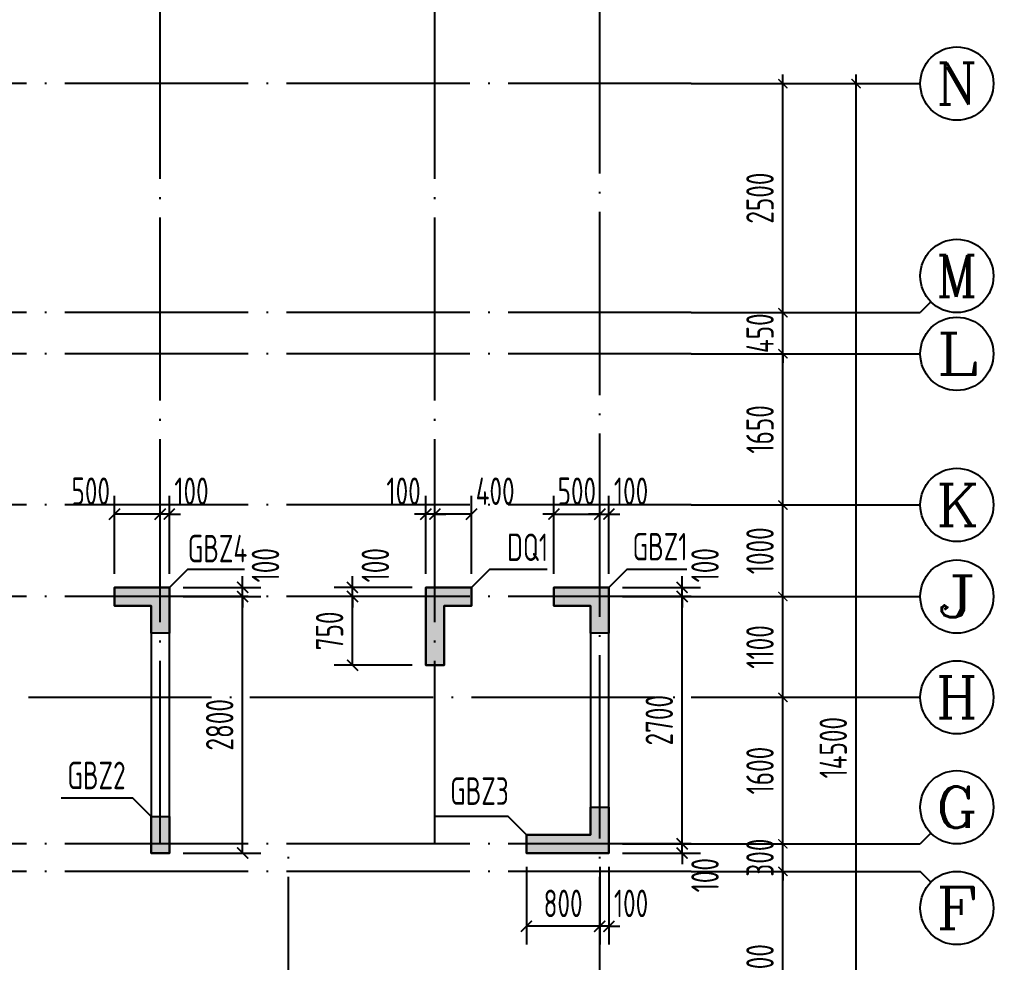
# Model space of a CAD drawing. Extents: x 826826 to 1642106, y -156213 to 399140.
# Drawn here: x 1214460 to 1225096, y 195259 to 205554 of the extents above; entities that cross this region are included whole.
import ezdxf
from ezdxf.enums import TextEntityAlignment as Align

# ---------------------------------------------------------------- set-up
doc = ezdxf.new("R2010")
doc.units = 0
doc.header["$LTSCALE"] = 1000
doc.linetypes.add('DOTE', pattern=[2.42, 2, -0.2, 0.02, -0.2])
doc.layers.get('0').update_dxf_attribs({"linetype": 'CONTINUOUS'})
doc.layers.get('DEFPOINTS').update_dxf_attribs({"linetype": 'CONTINUOUS'})
for name, color, linetype in [('A-AXIS', 1, 'CONTINUOUS'), ('A-DOTE', 10, 'DOTE'), ('AXIS_TEXT', 4, 'CONTINUOUS'), ('S-Q墙实线', 6, 'CONTINUOUS'), ('S-Q墙标注', 3, 'CONTINUOUS'), ('S-X详图填充', 252, 'CONTINUOUS'), ('S-X详图实线', 4, 'CONTINUOUS'), ('S-Y一般标注', 3, 'CONTINUOUS'), ('S-Z柱编号', 6, 'CONTINUOUS')]:
    doc.layers.add(name, color=color, linetype=linetype)
doc.styles.add('_TCH_AXIS', font='COMPLEX', dxfattribs={"bigfont": 'GBCBIG'})
doc.styles.add('COMPLEX', font='COMPLEX')
doc.styles.add('TSSD_DIMENSION', font='Tssdeng.shx', dxfattribs={"width": 0.7, "bigfont": 'tssdchn.shx'})
doc.styles.add('TSSD_REIN', font='tssdeng.shx', dxfattribs={"width": 0.7, "height": 300, "bigfont": 'tssdchn.shx'})
doc.styles.add('结构文字', font='zstxt.shx', dxfattribs={"width": 0.7, "bigfont": 'zshz.shx'})
doc.dimstyles.new('STRUCK', dxfattribs={"dimtxt": 400, "dimasz": 121, "dimexe": 200, "dimexo": 150, "dimgap": 115, "dimtad": 1, "dimdec": 0, "dimdsep": 46, "dimtxsty": '结构文字', "dimblk": 'ARCHTICK', "dimcen": 400, "dimclrd": 3, "dimclre": 3, "dimclrt": 7, "dimadec": 0, "dimazin": 0, "dimtfac": 1, "dimtdec": 0, "dimtix": 1, "dimtmove": 2, "dimatfit": 3, "dimldrblk": '_DIMX', "dimfxl": 0, "dimtolj": 1, "dimtzin": 0, "dimarcsym": 0})
doc.dimstyles.new('TSSD_100_100$0', dxfattribs={"dimtxt": 300, "dimasz": 80, "dimexe": 100, "dimexo": 250, "dimgap": 100, "dimtad": 1, "dimdec": 0, "dimzin": 0, "dimdsep": 46, "dimtxsty": 'TSSD_DIMENSION', "dimblk": 'ARCHTICK', "dimcen": 0, "dimdle": 100, "dimclrd": 3, "dimclre": 3, "dimclrt": 7, "dimadec": 0, "dimazin": 0, "dimtfac": 1, "dimtdec": 0, "dimtix": 1, "dimtmove": 2, "dimatfit": 3, "dimldrblk": 'ARCHTICK', "dimfxl": 0, "dimtolj": 1, "dimtzin": 0, "dimarcsym": 0})

# ---------------------------------------------------------------- blocks, each defined once
blk = doc.blocks.new('_ArchTick')
at = {"color": 0, "linetype": 'ByBlock', "const_width": 0.15}
blk.add_lwpolyline([(-0.5, -0.5), (0.5, 0.5)], dxfattribs=at)
blk = doc.blocks.new('*D879')
at = {"layer": 'DEFPOINTS', "color": 0}
for p in [(54100, 10200), (55100, 10200), (54100, 8100)]:
    blk.add_point(p, dxfattribs=at)
at = {"layer": 'S-Y一般标注', "color": 0, "lineweight": -2}
for p, q in [((55100, 8000), (55100, 10300)), ((54350, 10200), (55200, 10200)), ((54350, 8100), (55200, 8100))]:
    blk.add_line(p, q, dxfattribs=at)
at = {"layer": 'S-Y一般标注', "color": 0, "lineweight": -2, "xscale": 100, "yscale": 100, "zscale": 100}
for p, rotation in [((55100, 10200), 90), ((55100, 8100), 270)]:
    blk.add_blockref('_ArchTick', p, dxfattribs=dict(at, rotation=rotation))
at = {"layer": 'S-Y一般标注', "color": 7, "insert": (54850, 9150), "char_height": 300, "attachment_point": 5, "rotation": 90, "style": 'TSSD_DIMENSION'}
blk.add_mtext('\\A1;2100', dxfattribs=at)
blk = doc.blocks.new('*D880')
at = {"layer": 'DEFPOINTS', "color": 0}
for p in [(54100, 10500), (55100, 10500), (54100, 10200)]:
    blk.add_point(p, dxfattribs=at)
at = {"layer": 'S-Y一般标注', "color": 0, "lineweight": -2}
for p, q in [((55100, 10500), (55100, 10600)), ((54350, 10500), (55200, 10500)), ((55100, 10200), (55100, 10500)), ((54350, 10200), (55200, 10200)), ((55100, 10200), (55100, 10100))]:
    blk.add_line(p, q, dxfattribs=at)
at = {"layer": 'S-Y一般标注', "color": 0, "lineweight": -2, "xscale": 100, "yscale": 100, "zscale": 100}
for p, rotation in [((55100, 10500), 270), ((55100, 10200), 90)]:
    blk.add_blockref('_ArchTick', p, dxfattribs=dict(at, rotation=rotation))
at = {"layer": 'S-Y一般标注', "color": 7, "insert": (54850, 10350), "char_height": 300, "attachment_point": 5, "rotation": 90, "style": 'TSSD_DIMENSION'}
blk.add_mtext('\\A1;300', dxfattribs=at)
blk = doc.blocks.new('*D881')
at = {"layer": 'DEFPOINTS', "color": 0}
for p in [(54100, 12100), (55100, 12100), (54100, 10500)]:
    blk.add_point(p, dxfattribs=at)
at = {"layer": 'S-Y一般标注', "color": 0, "lineweight": -2}
for p, q in [((55100, 10400), (55100, 12200)), ((54350, 12100), (55200, 12100)), ((54350, 10500), (55200, 10500))]:
    blk.add_line(p, q, dxfattribs=at)
at = {"layer": 'S-Y一般标注', "color": 0, "lineweight": -2, "xscale": 100, "yscale": 100, "zscale": 100}
for p, rotation in [((55100, 12100), 90), ((55100, 10500), 270)]:
    blk.add_blockref('_ArchTick', p, dxfattribs=dict(at, rotation=rotation))
at = {"layer": 'S-Y一般标注', "color": 7, "insert": (54850, 11300), "char_height": 300, "attachment_point": 5, "rotation": 90, "style": 'TSSD_DIMENSION'}
blk.add_mtext('\\A1;1600', dxfattribs=at)
blk = doc.blocks.new('*D882')
at = {"layer": 'DEFPOINTS', "color": 0}
for p in [(54100, 13200), (55100, 13200), (54100, 12100)]:
    blk.add_point(p, dxfattribs=at)
at = {"layer": 'S-Y一般标注', "color": 0, "lineweight": -2}
for p, q in [((55100, 12000), (55100, 13300)), ((54350, 13200), (55200, 13200)), ((54350, 12100), (55200, 12100))]:
    blk.add_line(p, q, dxfattribs=at)
at = {"layer": 'S-Y一般标注', "color": 0, "lineweight": -2, "xscale": 100, "yscale": 100, "zscale": 100}
for p, rotation in [((55100, 13200), 90), ((55100, 12100), 270)]:
    blk.add_blockref('_ArchTick', p, dxfattribs=dict(at, rotation=rotation))
at = {"layer": 'S-Y一般标注', "color": 7, "insert": (54850, 12650), "char_height": 300, "attachment_point": 5, "rotation": 90, "style": 'TSSD_DIMENSION'}
blk.add_mtext('\\A1;1100', dxfattribs=at)
blk = doc.blocks.new('*D883')
at = {"layer": 'DEFPOINTS', "color": 0}
for p in [(54100, 14200), (55100, 14200), (54100, 13200)]:
    blk.add_point(p, dxfattribs=at)
at = {"layer": 'S-Y一般标注', "color": 0, "lineweight": -2}
for p, q in [((55100, 13100), (55100, 14300)), ((54350, 14200), (55200, 14200)), ((54350, 13200), (55200, 13200))]:
    blk.add_line(p, q, dxfattribs=at)
at = {"layer": 'S-Y一般标注', "color": 0, "lineweight": -2, "xscale": 100, "yscale": 100, "zscale": 100}
for p, rotation in [((55100, 14200), 90), ((55100, 13200), 270)]:
    blk.add_blockref('_ArchTick', p, dxfattribs=dict(at, rotation=rotation))
at = {"layer": 'S-Y一般标注', "color": 7, "insert": (54850, 13700), "char_height": 300, "attachment_point": 5, "rotation": 90, "style": 'TSSD_DIMENSION'}
blk.add_mtext('\\A1;1000', dxfattribs=at)
blk = doc.blocks.new('*D884')
at = {"layer": 'DEFPOINTS', "color": 0}
for p in [(54100, 15850), (55100, 15850), (54100, 14200)]:
    blk.add_point(p, dxfattribs=at)
at = {"layer": 'S-Y一般标注', "color": 0, "lineweight": -2}
for p, q in [((54350, 15850), (55200, 15850)), ((55100, 14100), (55100, 15950)), ((54350, 14200), (55200, 14200))]:
    blk.add_line(p, q, dxfattribs=at)
at = {"layer": 'S-Y一般标注', "color": 0, "lineweight": -2, "xscale": 100, "yscale": 100, "zscale": 100}
for p, rotation in [((55100, 15850), 90), ((55100, 14200), 270)]:
    blk.add_blockref('_ArchTick', p, dxfattribs=dict(at, rotation=rotation))
at = {"layer": 'S-Y一般标注', "color": 7, "insert": (54850, 15025), "char_height": 300, "attachment_point": 5, "rotation": 90, "style": 'TSSD_DIMENSION'}
blk.add_mtext('\\A1;1650', dxfattribs=at)
blk = doc.blocks.new('*D885')
at = {"layer": 'DEFPOINTS', "color": 0}
for p in [(54100, 16300), (55100, 16300), (54100, 15850)]:
    blk.add_point(p, dxfattribs=at)
at = {"layer": 'S-Y一般标注', "color": 0, "lineweight": -2}
for p, q in [((55100, 16300), (55100, 16400)), ((54350, 16300), (55200, 16300)), ((55100, 15850), (55100, 16300)), ((54350, 15850), (55200, 15850)), ((55100, 15850), (55100, 15750))]:
    blk.add_line(p, q, dxfattribs=at)
at = {"layer": 'S-Y一般标注', "color": 0, "lineweight": -2, "xscale": 100, "yscale": 100, "zscale": 100}
for p, rotation in [((55100, 16300), 270), ((55100, 15850), 90)]:
    blk.add_blockref('_ArchTick', p, dxfattribs=dict(at, rotation=rotation))
at = {"layer": 'S-Y一般标注', "color": 7, "insert": (54850, 16075), "char_height": 300, "attachment_point": 5, "rotation": 90, "style": 'TSSD_DIMENSION'}
blk.add_mtext('\\A1;450', dxfattribs=at)
blk = doc.blocks.new('*D886')
at = {"layer": 'DEFPOINTS', "color": 0}
for p in [(54100, 18800), (55100, 18800), (54100, 16300)]:
    blk.add_point(p, dxfattribs=at)
at = {"layer": 'S-Y一般标注', "color": 0, "lineweight": -2}
for p, q in [((55100, 16200), (55100, 18900)), ((54350, 18800), (55200, 18800)), ((54350, 16300), (55200, 16300))]:
    blk.add_line(p, q, dxfattribs=at)
at = {"layer": 'S-Y一般标注', "color": 0, "lineweight": -2, "xscale": 100, "yscale": 100, "zscale": 100}
for p, rotation in [((55100, 18800), 90), ((55100, 16300), 270)]:
    blk.add_blockref('_ArchTick', p, dxfattribs=dict(at, rotation=rotation))
at = {"layer": 'S-Y一般标注', "color": 7, "insert": (54850, 17550), "char_height": 300, "attachment_point": 5, "rotation": 90, "style": 'TSSD_DIMENSION'}
blk.add_mtext('\\A1;2500', dxfattribs=at)
blk = doc.blocks.new('*D887')
at = {"layer": 'DEFPOINTS', "color": 0}
for p in [(54100, 18800), (55900, 18800), (54100, 4300)]:
    blk.add_point(p, dxfattribs=at)
at = {"layer": 'S-Y一般标注', "color": 0, "lineweight": -2}
for p, q in [((55900, 4200), (55900, 18900)), ((54350, 18800), (56000, 18800)), ((54350, 4300), (56000, 4300))]:
    blk.add_line(p, q, dxfattribs=at)
at = {"layer": 'S-Y一般标注', "color": 0, "lineweight": -2, "xscale": 100, "yscale": 100, "zscale": 100}
for p, rotation in [((55900, 18800), 90), ((55900, 4300), 270)]:
    blk.add_blockref('_ArchTick', p, dxfattribs=dict(at, rotation=rotation))
at = {"layer": 'S-Y一般标注', "color": 7, "insert": (55650, 11550), "char_height": 300, "attachment_point": 5, "rotation": 90, "style": 'TSSD_DIMENSION'}
blk.add_mtext('\\A1;14500', dxfattribs=at)
blk = doc.blocks.new('_AXISO')
blk.add_circle((0, 0), 0.5)
at = {"layer": 'AXIS_TEXT', "style": 'COMPLEX', "width": 1.041667}
blk.add_attdef('A', text='', height=0.56, dxfattribs=at).set_placement((-0.25, -0.28), (0.25, -0.28), align=Align.FIT)
blk = doc.blocks.new('*D2552')
at = {"layer": 'DEFPOINTS', "color": 0}
for p in [(1220896, 196554), (1221696, 196554), (1220896, 196454)]:
    blk.add_point(p, dxfattribs=at)
at = {"layer": 'S-Q墙标注', "color": 3, "lineweight": -2}
for p, q in [((1221696, 196554), (1221696, 196675)), ((1221046, 196554), (1221896, 196554)), ((1221696, 196454), (1221696, 196554)), ((1221046, 196454), (1221896, 196454)), ((1221696, 196454), (1221696, 196333))]:
    blk.add_line(p, q, dxfattribs=at)
at = {"layer": 'S-Q墙标注', "color": 3, "lineweight": -2, "xscale": 121, "yscale": 121, "zscale": 121}
for p, rotation in [((1221696, 196554), 270), ((1221696, 196454), 90)]:
    blk.add_blockref('_ArchTick', p, dxfattribs=dict(at, rotation=rotation))
at = {"layer": 'S-Q墙标注', "color": 7, "insert": (1221946, 196212), "char_height": 300, "attachment_point": 5, "rotation": 90, "style": 'TSSD_REIN'}
blk.add_mtext('\\A1;100', dxfattribs=at)
blk = doc.blocks.new('_DIMX')
blk.add_line((-150, 0), (150, 0))
at = {"const_width": 50}
blk.add_lwpolyline([(-70, -70), (70, 70)], dxfattribs=at)
blk = doc.blocks.new('*D2553')
at = {"layer": 'DEFPOINTS', "color": 0}
for p in [(1220896, 199254), (1221696, 199254), (1220896, 196554)]:
    blk.add_point(p, dxfattribs=at)
at = {"layer": 'S-Q墙标注', "color": 3, "lineweight": -2}
for p, q in [((1221046, 199254), (1221896, 199254)), ((1221696, 196554), (1221696, 199254)), ((1221046, 196554), (1221896, 196554))]:
    blk.add_line(p, q, dxfattribs=at)
at = {"layer": 'S-Q墙标注', "color": 3, "lineweight": -2, "xscale": 121, "yscale": 121, "zscale": 121}
for p, rotation in [((1221696, 199254), 90), ((1221696, 196554), 270)]:
    blk.add_blockref('_ArchTick', p, dxfattribs=dict(at, rotation=rotation))
at = {"layer": 'S-Q墙标注', "color": 7, "insert": (1221446, 197904), "char_height": 300, "attachment_point": 5, "rotation": 90, "style": 'TSSD_REIN'}
blk.add_mtext('\\A1;2700', dxfattribs=at)
blk = doc.blocks.new('*D2554')
at = {"layer": 'DEFPOINTS', "color": 0}
for p in [(1220896, 199354), (1221696, 199354), (1220896, 199254)]:
    blk.add_point(p, dxfattribs=at)
at = {"layer": 'S-Q墙标注', "color": 3, "lineweight": -2}
for p, q in [((1221696, 199354), (1221696, 199475)), ((1221046, 199354), (1221896, 199354)), ((1221696, 199254), (1221696, 199354)), ((1221046, 199254), (1221896, 199254)), ((1221696, 199254), (1221696, 199133))]:
    blk.add_line(p, q, dxfattribs=at)
at = {"layer": 'S-Q墙标注', "color": 3, "lineweight": -2, "xscale": 121, "yscale": 121, "zscale": 121}
for p, rotation in [((1221696, 199354), 270), ((1221696, 199254), 90)]:
    blk.add_blockref('_ArchTick', p, dxfattribs=dict(at, rotation=rotation))
at = {"layer": 'S-Q墙标注', "color": 7, "insert": (1221946, 199596), "char_height": 300, "attachment_point": 5, "rotation": 90, "style": 'TSSD_REIN'}
blk.add_mtext('\\A1;100', dxfattribs=at)
blk = doc.blocks.new('*D2555')
at = {"layer": 'DEFPOINTS', "color": 0}
for p in [(1220796, 196454), (1220896, 196454), (1220796, 195654)]:
    blk.add_point(p, dxfattribs=at)
at = {"layer": 'S-Q墙标注', "color": 3, "lineweight": -2}
for p, q in [((1220796, 196304), (1220796, 195454)), ((1220896, 196304), (1220896, 195454)), ((1220796, 195654), (1220675, 195654)), ((1220896, 195654), (1220796, 195654)), ((1220896, 195654), (1221017, 195654))]:
    blk.add_line(p, q, dxfattribs=at)
at = {"layer": 'S-Q墙标注', "color": 3, "lineweight": -2, "xscale": 121, "yscale": 121, "zscale": 121}
blk.add_blockref('_ArchTick', (1220796, 195654), dxfattribs=at)
at = {"layer": 'S-Q墙标注', "color": 3, "lineweight": -2, "xscale": 121, "yscale": 121, "zscale": 121, "rotation": 180}
blk.add_blockref('_ArchTick', (1220896, 195654), dxfattribs=at)
at = {"layer": 'S-Q墙标注', "color": 7, "insert": (1221138, 195904), "char_height": 300, "attachment_point": 5, "style": 'TSSD_REIN'}
blk.add_mtext('\\A1;100', dxfattribs=at)
blk = doc.blocks.new('*D2556')
at = {"layer": 'DEFPOINTS', "color": 0}
for p in [(1219996, 196454), (1220796, 196454), (1219996, 195654)]:
    blk.add_point(p, dxfattribs=at)
at = {"layer": 'S-Q墙标注', "color": 3, "lineweight": -2}
for p, q in [((1219996, 196304), (1219996, 195454)), ((1220796, 196304), (1220796, 195454)), ((1220796, 195654), (1219996, 195654))]:
    blk.add_line(p, q, dxfattribs=at)
at = {"layer": 'S-Q墙标注', "color": 3, "lineweight": -2, "xscale": 121, "yscale": 121, "zscale": 121, "rotation": 180}
blk.add_blockref('_ArchTick', (1219996, 195654), dxfattribs=at)
at = {"layer": 'S-Q墙标注', "color": 3, "lineweight": -2, "xscale": 121, "yscale": 121, "zscale": 121}
blk.add_blockref('_ArchTick', (1220796, 195654), dxfattribs=at)
at = {"layer": 'S-Q墙标注', "color": 7, "insert": (1220396, 195904), "char_height": 300, "attachment_point": 5, "style": 'TSSD_REIN'}
blk.add_mtext('\\A1;800', dxfattribs=at)
blk = doc.blocks.new('*D2557')
at = {"layer": 'DEFPOINTS', "color": 0}
for p in [(1220796, 200154), (1220296, 199354), (1220796, 199354)]:
    blk.add_point(p, dxfattribs=at)
at = {"layer": 'S-Q墙标注', "color": 3, "lineweight": -2}
for p, q in [((1220296, 199504), (1220296, 200354)), ((1220796, 199504), (1220796, 200354)), ((1220296, 200154), (1220175, 200154)), ((1220296, 200154), (1220796, 200154)), ((1220796, 200154), (1220917, 200154))]:
    blk.add_line(p, q, dxfattribs=at)
at = {"layer": 'S-Q墙标注', "color": 3, "lineweight": -2, "xscale": 121, "yscale": 121, "zscale": 121}
blk.add_blockref('_ArchTick', (1220296, 200154), dxfattribs=at)
at = {"layer": 'S-Q墙标注', "color": 3, "lineweight": -2, "xscale": 121, "yscale": 121, "zscale": 121, "rotation": 180}
blk.add_blockref('_ArchTick', (1220796, 200154), dxfattribs=at)
at = {"layer": 'S-Q墙标注', "color": 7, "insert": (1220546, 200404), "char_height": 300, "attachment_point": 5, "style": 'TSSD_REIN'}
blk.add_mtext('\\A1;500', dxfattribs=at)
blk = doc.blocks.new('*D2558')
at = {"layer": 'DEFPOINTS', "color": 0}
for p in [(1220896, 200154), (1220796, 199354), (1220896, 199354)]:
    blk.add_point(p, dxfattribs=at)
at = {"layer": 'S-Q墙标注', "color": 3, "lineweight": -2}
for p, q in [((1220796, 199504), (1220796, 200354)), ((1220896, 199504), (1220896, 200354)), ((1220796, 200154), (1220675, 200154)), ((1220796, 200154), (1220896, 200154)), ((1220896, 200154), (1221017, 200154))]:
    blk.add_line(p, q, dxfattribs=at)
at = {"layer": 'S-Q墙标注', "color": 3, "lineweight": -2, "xscale": 121, "yscale": 121, "zscale": 121}
blk.add_blockref('_ArchTick', (1220796, 200154), dxfattribs=at)
at = {"layer": 'S-Q墙标注', "color": 3, "lineweight": -2, "xscale": 121, "yscale": 121, "zscale": 121, "rotation": 180}
blk.add_blockref('_ArchTick', (1220896, 200154), dxfattribs=at)
at = {"layer": 'S-Q墙标注', "color": 7, "insert": (1221138, 200404), "char_height": 300, "attachment_point": 5, "style": 'TSSD_REIN'}
blk.add_mtext('\\A1;100', dxfattribs=at)
blk = doc.blocks.new('*D2559')
at = {"layer": 'DEFPOINTS', "color": 0}
for p in [(1218096, 199254), (1218896, 199254), (1218896, 198504)]:
    blk.add_point(p, dxfattribs=at)
at = {"layer": 'S-Q墙标注', "color": 3, "lineweight": -2}
for p, q in [((1218746, 199254), (1217896, 199254)), ((1218096, 198504), (1218096, 199254)), ((1218746, 198504), (1217896, 198504))]:
    blk.add_line(p, q, dxfattribs=at)
at = {"layer": 'S-Q墙标注', "color": 3, "lineweight": -2, "xscale": 121, "yscale": 121, "zscale": 121}
for p, rotation in [((1218096, 199254), 90), ((1218096, 198504), 270)]:
    blk.add_blockref('_ArchTick', p, dxfattribs=dict(at, rotation=rotation))
at = {"layer": 'S-Q墙标注', "color": 7, "insert": (1217846, 198879), "char_height": 300, "attachment_point": 5, "rotation": 90, "style": 'TSSD_REIN'}
blk.add_mtext('\\A1;750', dxfattribs=at)
blk = doc.blocks.new('*D2560')
at = {"layer": 'DEFPOINTS', "color": 0}
for p in [(1218096, 199354), (1218896, 199354), (1218896, 199254)]:
    blk.add_point(p, dxfattribs=at)
at = {"layer": 'S-Q墙标注', "color": 3, "lineweight": -2}
for p, q in [((1218096, 199354), (1218096, 199475)), ((1218746, 199354), (1217896, 199354)), ((1218096, 199254), (1218096, 199354)), ((1218746, 199254), (1217896, 199254)), ((1218096, 199254), (1218096, 199133))]:
    blk.add_line(p, q, dxfattribs=at)
at = {"layer": 'S-Q墙标注', "color": 3, "lineweight": -2, "xscale": 121, "yscale": 121, "zscale": 121}
for p, rotation in [((1218096, 199354), 270), ((1218096, 199254), 90)]:
    blk.add_blockref('_ArchTick', p, dxfattribs=dict(at, rotation=rotation))
at = {"layer": 'S-Q墙标注', "color": 7, "insert": (1218346, 199596), "char_height": 300, "attachment_point": 5, "rotation": 90, "style": 'TSSD_REIN'}
blk.add_mtext('\\A1;100', dxfattribs=at)
blk = doc.blocks.new('*D2561')
at = {"layer": 'DEFPOINTS', "color": 0}
for p in [(1218996, 200154), (1218996, 199354), (1219396, 199354)]:
    blk.add_point(p, dxfattribs=at)
at = {"layer": 'S-Q墙标注', "color": 3, "lineweight": -2}
for p, q in [((1218996, 199504), (1218996, 200354)), ((1219396, 199504), (1219396, 200354)), ((1219396, 200154), (1218996, 200154))]:
    blk.add_line(p, q, dxfattribs=at)
at = {"layer": 'S-Q墙标注', "color": 3, "lineweight": -2, "xscale": 121, "yscale": 121, "zscale": 121, "rotation": 180}
blk.add_blockref('_ArchTick', (1218996, 200154), dxfattribs=at)
at = {"layer": 'S-Q墙标注', "color": 3, "lineweight": -2, "xscale": 121, "yscale": 121, "zscale": 121}
blk.add_blockref('_ArchTick', (1219396, 200154), dxfattribs=at)
at = {"layer": 'S-Q墙标注', "color": 7, "insert": (1219654, 200404), "char_height": 300, "attachment_point": 5, "style": 'TSSD_REIN'}
blk.add_mtext('\\A1;400', dxfattribs=at)
blk = doc.blocks.new('*D2562')
at = {"layer": 'DEFPOINTS', "color": 0}
for p in [(1218896, 200154), (1218896, 199354), (1218996, 199354)]:
    blk.add_point(p, dxfattribs=at)
at = {"layer": 'S-Q墙标注', "color": 3, "lineweight": -2}
for p, q in [((1218896, 199504), (1218896, 200354)), ((1218996, 199504), (1218996, 200354)), ((1218896, 200154), (1218775, 200154)), ((1218996, 200154), (1218896, 200154)), ((1218996, 200154), (1219117, 200154))]:
    blk.add_line(p, q, dxfattribs=at)
at = {"layer": 'S-Q墙标注', "color": 3, "lineweight": -2, "xscale": 121, "yscale": 121, "zscale": 121}
blk.add_blockref('_ArchTick', (1218896, 200154), dxfattribs=at)
at = {"layer": 'S-Q墙标注', "color": 3, "lineweight": -2, "xscale": 121, "yscale": 121, "zscale": 121, "rotation": 180}
blk.add_blockref('_ArchTick', (1218996, 200154), dxfattribs=at)
at = {"layer": 'S-Q墙标注', "color": 7, "insert": (1218654, 200404), "char_height": 300, "attachment_point": 5, "style": 'TSSD_REIN'}
blk.add_mtext('\\A1;100', dxfattribs=at)
blk = doc.blocks.new('*D2563')
at = {"layer": 'DEFPOINTS', "color": 0}
for p in [(1216096, 199254), (1216896, 199254), (1216096, 196454)]:
    blk.add_point(p, dxfattribs=at)
at = {"layer": 'S-Q墙标注', "color": 3, "lineweight": -2}
for p, q in [((1216246, 199254), (1217096, 199254)), ((1216896, 196454), (1216896, 199254)), ((1216246, 196454), (1217096, 196454))]:
    blk.add_line(p, q, dxfattribs=at)
at = {"layer": 'S-Q墙标注', "color": 3, "lineweight": -2, "xscale": 121, "yscale": 121, "zscale": 121}
for p, rotation in [((1216896, 199254), 90), ((1216896, 196454), 270)]:
    blk.add_blockref('_ArchTick', p, dxfattribs=dict(at, rotation=rotation))
at = {"layer": 'S-Q墙标注', "color": 7, "insert": (1216646, 197854), "char_height": 300, "attachment_point": 5, "rotation": 90, "style": 'TSSD_REIN'}
blk.add_mtext('\\A1;2800', dxfattribs=at)
blk = doc.blocks.new('*D2564')
at = {"layer": 'DEFPOINTS', "color": 0}
for p in [(1216096, 199354), (1216896, 199354), (1216096, 199254)]:
    blk.add_point(p, dxfattribs=at)
at = {"layer": 'S-Q墙标注', "color": 3, "lineweight": -2}
for p, q in [((1216896, 199354), (1216896, 199475)), ((1216246, 199354), (1217096, 199354)), ((1216896, 199254), (1216896, 199354)), ((1216246, 199254), (1217096, 199254)), ((1216896, 199254), (1216896, 199133))]:
    blk.add_line(p, q, dxfattribs=at)
at = {"layer": 'S-Q墙标注', "color": 3, "lineweight": -2, "xscale": 121, "yscale": 121, "zscale": 121}
for p, rotation in [((1216896, 199354), 270), ((1216896, 199254), 90)]:
    blk.add_blockref('_ArchTick', p, dxfattribs=dict(at, rotation=rotation))
at = {"layer": 'S-Q墙标注', "color": 7, "insert": (1217146, 199596), "char_height": 300, "attachment_point": 5, "rotation": 90, "style": 'TSSD_REIN'}
blk.add_mtext('\\A1;100', dxfattribs=at)
blk = doc.blocks.new('*D2565')
at = {"layer": 'DEFPOINTS', "color": 0}
for p in [(1215996, 200154), (1215996, 199354), (1216096, 199354)]:
    blk.add_point(p, dxfattribs=at)
at = {"layer": 'S-Q墙标注', "color": 3, "lineweight": -2}
for p, q in [((1215996, 199504), (1215996, 200354)), ((1216096, 199504), (1216096, 200354)), ((1215996, 200154), (1215875, 200154)), ((1216096, 200154), (1215996, 200154)), ((1216096, 200154), (1216217, 200154))]:
    blk.add_line(p, q, dxfattribs=at)
at = {"layer": 'S-Q墙标注', "color": 3, "lineweight": -2, "xscale": 121, "yscale": 121, "zscale": 121}
blk.add_blockref('_ArchTick', (1215996, 200154), dxfattribs=at)
at = {"layer": 'S-Q墙标注', "color": 3, "lineweight": -2, "xscale": 121, "yscale": 121, "zscale": 121, "rotation": 180}
blk.add_blockref('_ArchTick', (1216096, 200154), dxfattribs=at)
at = {"layer": 'S-Q墙标注', "color": 7, "insert": (1216338, 200404), "char_height": 300, "attachment_point": 5, "style": 'TSSD_REIN'}
blk.add_mtext('\\A1;100', dxfattribs=at)
blk = doc.blocks.new('*D2566')
at = {"layer": 'DEFPOINTS', "color": 0}
for p in [(1215496, 200154), (1215496, 199354), (1215996, 199354)]:
    blk.add_point(p, dxfattribs=at)
at = {"layer": 'S-Q墙标注', "color": 3, "lineweight": -2}
for p, q in [((1215496, 199504), (1215496, 200354)), ((1215996, 199504), (1215996, 200354)), ((1215996, 200154), (1215496, 200154))]:
    blk.add_line(p, q, dxfattribs=at)
at = {"layer": 'S-Q墙标注', "color": 3, "lineweight": -2, "xscale": 121, "yscale": 121, "zscale": 121, "rotation": 180}
blk.add_blockref('_ArchTick', (1215496, 200154), dxfattribs=at)
at = {"layer": 'S-Q墙标注', "color": 3, "lineweight": -2, "xscale": 121, "yscale": 121, "zscale": 121}
blk.add_blockref('_ArchTick', (1215996, 200154), dxfattribs=at)
at = {"layer": 'S-Q墙标注', "color": 7, "insert": (1215238, 200404), "char_height": 300, "attachment_point": 5, "style": 'TSSD_REIN'}
blk.add_mtext('\\A1;500', dxfattribs=at)
blk = doc.blocks.new('20210801.08533475')
at = {"layer": 'A-AXIS'}
for p, q in [((54100, 18800), (56600, 18800)), ((56717.2, 16417.2), (56600, 16300)), ((54100, 16300), (56600, 16300)), ((54100, 15850), (56600, 15850)), ((54100, 14200), (56600, 14200)), ((54100, 13200), (56600, 13200)), ((54100, 12100), (56600, 12100)), ((56717.2, 10617.2), (56600, 10500)), ((54100, 10500), (56600, 10500)), ((54100, 10200), (56600, 10200)), ((56717.2, 10082.8), (56600, 10200))]:
    blk.add_line(p, q, dxfattribs=at)
at = {"layer": 'A-DOTE'}
for p, q in [((48300, 10500), (48300, 19800)), ((51300, 10500), (51300, 19800)), ((53100, 3300), (53100, 19800)), ((54100, 18800), (3300, 18800)), ((54100, 16300), (3300, 16300)), ((54100, 15850), (3300, 15850)), ((54100, 14200), (3300, 14200)), ((54100, 13200), (3300, 13200)), ((3300, 12100), (54100, 12100)), ((54100, 10500), (3300, 10500)), ((49700, 3300), (49700, 10500)), ((54100, 10200), (3300, 10200))]:
    blk.add_line(p, q, dxfattribs=at)
at = {"layer": 'A-AXIS'}
ref = blk.add_blockref('_AXISO', (57000, 18800), dxfattribs=dict(at, xscale=800, yscale=800, zscale=800))
ref.add_attrib('A', 'N', dxfattribs={"layer": 'AXIS_TEXT', "height": 452.5, "style": '_TCH_AXIS', "width": 1.105263}).set_placement((56773.7, 18573.7), (57226.3, 18573.7), align=Align.FIT)
ref = blk.add_blockref('_AXISO', (57000, 16700), dxfattribs=dict(at, xscale=800, yscale=800, zscale=800))
ref.add_attrib('A', 'M', dxfattribs={"layer": 'AXIS_TEXT', "height": 452.5, "style": '_TCH_AXIS'}).set_placement((56773.7, 16473.7), (57226.3, 16473.7), align=Align.FIT)
ref = blk.add_blockref('_AXISO', (57000, 15850), dxfattribs=dict(at, xscale=800, yscale=800, zscale=800))
ref.add_attrib('A', 'L', dxfattribs={"layer": 'AXIS_TEXT', "height": 452.5, "style": '_TCH_AXIS', "width": 1.4}).set_placement((56773.7, 15623.7), (57226.3, 15623.7), align=Align.FIT)
ref = blk.add_blockref('_AXISO', (57000, 14200), dxfattribs=dict(at, xscale=800, yscale=800, zscale=800))
ref.add_attrib('A', 'K', dxfattribs={"layer": 'AXIS_TEXT', "height": 452.5, "style": '_TCH_AXIS', "width": 1.105263}).set_placement((56773.7, 13973.7), (57226.3, 13973.7), align=Align.FIT)
ref = blk.add_blockref('_AXISO', (57000, 13200), dxfattribs=dict(at, xscale=800, yscale=800, zscale=800))
ref.add_attrib('A', 'J', dxfattribs={"layer": 'AXIS_TEXT', "height": 452.5, "style": '_TCH_AXIS', "width": 1.909091}).set_placement((56773.7, 12973.7), (57226.3, 12973.7), align=Align.FIT)
ref = blk.add_blockref('_AXISO', (57000, 12100), dxfattribs=dict(at, xscale=800, yscale=800, zscale=800))
ref.add_attrib('A', 'H', dxfattribs={"layer": 'AXIS_TEXT', "height": 452.5, "style": '_TCH_AXIS', "width": 1.05}).set_placement((56773.7, 11873.7), (57226.3, 11873.7), align=Align.FIT)
ref = blk.add_blockref('_AXISO', (57000, 10900), dxfattribs=dict(at, xscale=800, yscale=800, zscale=800))
ref.add_attrib('A', 'G', dxfattribs={"layer": 'AXIS_TEXT', "height": 452.5, "style": '_TCH_AXIS', "width": 1.166667}).set_placement((56773.7, 10673.7), (57226.3, 10673.7), align=Align.FIT)
ref = blk.add_blockref('_AXISO', (57000, 9800), dxfattribs=dict(at, xscale=800, yscale=800, zscale=800))
ref.add_attrib('A', 'F', dxfattribs={"layer": 'AXIS_TEXT', "height": 452.5, "style": '_TCH_AXIS', "width": 1.3125}).set_placement((56773.7, 9573.7), (57226.3, 9573.7), align=Align.FIT)
at = {"layer": 'S-Y一般标注'}
for p1, p2, distance, picture, middle in [((54100, 16300), (54100, 18800), -1000, '*D886', (54850, 17550)), ((54100, 4300), (54100, 18800), -1800, '*D887', (55650, 11550)), ((54100, 15850), (54100, 16300), -1000, '*D885', (54850, 16075)), ((54100, 14200), (54100, 15850), -1000, '*D884', (54850, 15025)), ((54100, 13200), (54100, 14200), -1000, '*D883', (54850, 13700)), ((54100, 12100), (54100, 13200), -1000, '*D882', (54850, 12650)), ((54100, 10500), (54100, 12100), -1000, '*D881', (54850, 11300)), ((54100, 10200), (54100, 10500), -1000, '*D880', (54850, 10350)), ((54100, 8100), (54100, 10200), -1000, '*D879', (54850, 9150))]:
    dim = blk.add_aligned_dim(p1=p1, p2=p2, distance=distance, dimstyle='TSSD_100_100$0', override={"dimasz": 100, "dimclrd": 0, "dimclre": 0}, dxfattribs=at)
    dim.commit()
    dim.dimension.update_dxf_attribs({"geometry": picture, "text_midpoint": middle})

msp = doc.modelspace()

# ---------------------------------------------------------------- hatches: boundary and pattern name
at = {"layer": 'S-X详图填充'}
h = msp.add_hatch(color=256, dxfattribs=at)
h.dxf.hatch_style = 1
h.paths.add_polyline_path([(1216096.22, 198853.99), (1215896.22, 198853.99), (1215896.22, 199153.99), (1215496.22, 199153.99), (1215496.22, 199353.99), (1216096.22, 199353.99)])
h = msp.add_hatch(color=256, dxfattribs=at)
h.dxf.hatch_style = 1
h.paths.add_polyline_path([(1219396.12, 199153.99), (1219096.21, 199153.99), (1219096.21, 198504.02), (1218896.21, 198504.02), (1218896.21, 199353.99), (1219396.12, 199353.99)])
h = msp.add_hatch(color=256, dxfattribs=at)
h.dxf.hatch_style = 1
h.paths.add_polyline_path([(1220896.22, 198853.99), (1220696.22, 198853.99), (1220696.22, 199153.99), (1220296.22, 199153.99), (1220296.22, 199353.99), (1220896.22, 199353.99)])
h = msp.add_hatch(color=256, dxfattribs=at)
h.dxf.hatch_style = 1
h.paths.add_polyline_path([(1220696.22, 196953.99), (1220896.22, 196953.99), (1220896.22, 196453.99), (1219996.21, 196453.99), (1219996.21, 196653.99), (1220696.22, 196653.99)])
h = msp.add_hatch(color=256, dxfattribs=at)
h.dxf.hatch_style = 1
h.paths.add_polyline_path([(1215896.22, 196853.99), (1216096.22, 196853.99), (1216096.22, 196453.99), (1215896.22, 196453.99)])

# ---------------------------------------------------------------- linework, layer by layer
at = {"layer": 'S-Q墙实线'}
for points in [[(1215496.2, 199153.99), (1215896.22, 199153.99), (1215896.22, 196453.99), (1216096.22, 196453.99), (1216096.22, 199353.99), (1215496.2, 199353.99)], [(1218896.22, 199353.99), (1218896.22, 198503.99), (1219096.22, 198503.99), (1219096.22, 199153.99), (1219396.21, 199153.99), (1219396.21, 199353.99)]]:
    msp.add_lwpolyline(points, close=True, dxfattribs=at)
msp.add_lwpolyline([(1220696.22, 199153.99), (1220696.22, 196653.99), (1219996.22, 196653.99), (1219996.22, 196453.99), (1220896.22, 196453.99), (1220896.22, 199353.99), (1220296.21, 199353.99), (1220296.21, 199153.99), (1220696.22, 199153.99)], dxfattribs=at)
at = {"layer": 'S-X详图实线'}
for points in [[(1216096.22, 198853.99), (1215896.22, 198853.99), (1215896.22, 199153.99), (1215496.22, 199153.99), (1215496.22, 199353.99), (1216096.22, 199353.99), (1216096.22, 198853.99)], [(1219396.12, 199153.99), (1219096.21, 199153.99), (1219096.21, 198504.02), (1218896.21, 198504.02), (1218896.21, 199353.99), (1219396.12, 199353.99), (1219396.12, 199153.99)], [(1220896.22, 198853.99), (1220696.22, 198853.99), (1220696.22, 199153.99), (1220296.22, 199153.99), (1220296.22, 199353.99), (1220896.22, 199353.99), (1220896.22, 198853.99)], [(1220696.22, 196953.99), (1220896.22, 196953.99), (1220896.22, 196453.99), (1219996.21, 196453.99), (1219996.21, 196653.99), (1220696.22, 196653.99), (1220696.22, 196953.99)], [(1215896.22, 196853.99), (1216096.22, 196853.99), (1216096.22, 196453.99), (1215896.22, 196453.99), (1215896.22, 196853.99)]]:
    msp.add_lwpolyline(points, close=True, dxfattribs=at)
at = {"layer": 'S-Z柱编号', "color": 7}
for points in [[(1216096.22, 199353.99), (1216296.22, 199553.99), (1216916.3, 199553.99)], [(1219396.12, 199353.99), (1219596.12, 199553.99), (1220223.6, 199553.99)], [(1220896.22, 199353.99), (1221096.22, 199553.99), (1221747.79, 199553.99)], [(1215896.22, 196854), (1215696.22, 197054), (1214916.3, 197054)], [(1219996.21, 196653.99), (1219796.21, 196853.99), (1218996.43, 196853.99)]]:
    msp.add_lwpolyline(points, dxfattribs=at)

# ---------------------------------------------------------------- block references
at = {"layer": 'S-Y一般标注'}
msp.add_blockref('20210801.08533475', (1167696.22, 186053.99), dxfattribs=at)

# ---------------------------------------------------------------- texts
at = {"layer": 'S-Z柱编号', "color": 7, "style": 'TSSD_REIN', "width": 0.7}
for s, p in [('GBZ4', (1216297.05, 199537.68)), ('DQ1', (1219784.28, 199552.27)), ('GBZ1', (1221154.53, 199558.47)), ('GBZ2', (1214982.37, 197061.17)), ('GBZ3', (1219162.46, 196890.24))]:
    msp.add_text(s, height=300, dxfattribs=at).set_placement(p, align=Align.BOTTOM_LEFT)

# ---------------------------------------------------------------- dimensions: what is measured, and where the dimension line sits
at = {"layer": 'S-Q墙标注'}
for base, p1, p2, angle, picture, middle in [((1215496.22, 200153.99), (1215996.23, 199353.99), (1215496.22, 199353.99), 180, '*D2566', (1215238.14, 200403.99)), ((1215996.23, 200153.99), (1216096.22, 199353.99), (1215996.23, 199353.99), 180, '*D2565', (1216338.14, 200403.99)), ((1218896.21, 200153.99), (1218996.22, 199353.99), (1218896.21, 199353.99), 180, '*D2562', (1218654.28, 200403.99)), ((1218996.22, 200153.99), (1219396.12, 199353.99), (1218996.22, 199353.99), 180, '*D2561', (1219654.2, 200403.99)), ((1216896.22, 199353.99), (1216096.22, 199253.99), (1216096.22, 199353.99), 90, '*D2564', (1217146.22, 199595.91)), ((1218096.21, 199353.99), (1218896.21, 199253.99), (1218896.21, 199353.99), 90, '*D2560', (1218346.21, 199595.91)), ((1221696.22, 199353.99), (1220896.22, 199253.99), (1220896.22, 199353.99), 90, '*D2554', (1221946.22, 199595.91)), ((1221696.22, 196553.99), (1220896.22, 196453.99), (1220896.22, 196553.99), 90, '*D2552', (1221946.22, 196212.07)), ((1220796.22, 195653.99), (1220896.22, 196453.99), (1220796.22, 196453.99), 180, '*D2555', (1221138.14, 195903.99))]:
    dim = msp.add_linear_dim(base=base, p1=p1, p2=p2, angle=angle, dimstyle='STRUCK', override={"dimtxt": 300, "dimgap": 100, "dimtxsty": 'TSSD_REIN'}, dxfattribs=at)
    dim.commit()
    dim.dimension.update_dxf_attribs({"geometry": picture, "text_midpoint": middle, "dimtype": 160})
dim = msp.add_linear_dim(base=(1220796.22, 200153.99), p1=(1220296.22, 199353.99), p2=(1220796.22, 199353.99), dimstyle='STRUCK', override={"dimtxt": 300, "dimgap": 100, "dimtxsty": 'TSSD_REIN'}, dxfattribs=at)
dim.commit()
dim.dimension.update_dxf_attribs({"geometry": '*D2557', "text_midpoint": (1220546.22, 200403.99)})
dim = msp.add_linear_dim(base=(1220896.23, 200153.99), p1=(1220796.22, 199353.99), p2=(1220896.23, 199353.99), dimstyle='STRUCK', override={"dimtxt": 300, "dimgap": 100, "dimtxsty": 'TSSD_REIN'}, dxfattribs=at)
dim.commit()
dim.dimension.update_dxf_attribs({"geometry": '*D2558', "text_midpoint": (1221138.15, 200403.99), "dimtype": 160})
for base, p1, p2, angle, picture, middle in [((1216896.22, 199253.99), (1216096.22, 196453.99), (1216096.22, 199253.99), 90, '*D2563', (1216646.22, 197853.99)), ((1218096.21, 199253.99), (1218896.21, 198504.02), (1218896.21, 199253.99), 90, '*D2559', (1217846.21, 198879)), ((1221696.22, 199253.99), (1220896.22, 196553.99), (1220896.22, 199253.99), 90, '*D2553', (1221446.22, 197903.99)), ((1219996.21, 195653.99), (1220796.22, 196453.99), (1219996.21, 196453.99), 180, '*D2556', (1220396.22, 195903.99))]:
    dim = msp.add_linear_dim(base=base, p1=p1, p2=p2, angle=angle, dimstyle='STRUCK', override={"dimtxt": 300, "dimgap": 100, "dimtxsty": 'TSSD_REIN'}, dxfattribs=at)
    dim.commit()
    dim.dimension.update_dxf_attribs({"geometry": picture, "text_midpoint": middle})

doc.saveas('drawing.dxf')
